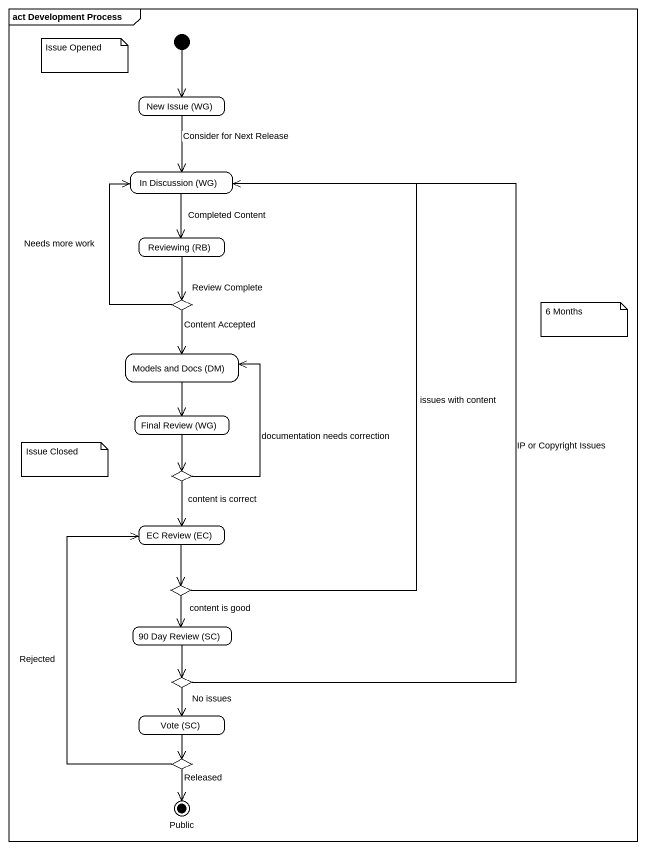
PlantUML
@startuml
mainframe act Development Process
hide empty description
state "New Issue (WG)" as New_Issue_WG
state "In Discussion (WG)" as In_Discussion_WG
state "Reviewing (RB)" as Reviewing_RB
state "Review Complete" as Review_Complete <<choice>>
state "Models and Docs (DM)" as Models_and_Docs_DM
state "Final Review (WG)" as Final_Review_WG
state choice1 <<choice>>
state "EC Review (EC)" as EC_Review_EC
state choice2 <<choice>>
state "90 Day Review (SC)" as s90_Day_Review_SC
state choice3 <<choice>>
state "Vote (SC)" as Vote_SC
state choice4 <<choice>>
state Public <<end>>
[*] --> New_Issue_WG
New_Issue_WG --> In_Discussion_WG : Consider for Next Release
In_Discussion_WG --> Reviewing_RB : Completed Content
Reviewing_RB --> Review_Complete
Review_Complete -up-> In_Discussion_WG : Needs more work
Review_Complete --> Models_and_Docs_DM : Content Accepted
Models_and_Docs_DM --> Final_Review_WG
Final_Review_WG --> choice1
choice1 -up-> Models_and_Docs_DM : documentation needs correction
choice1 --> EC_Review_EC : content is correct
EC_Review_EC --> choice2
choice2 -up-> In_Discussion_WG : issues with content
choice2 --> s90_Day_Review_SC : content is good
s90_Day_Review_SC --> choice3
choice3 -up-> In_Discussion_WG : IP or Copyright Issues
choice3 --> Vote_SC : No issues
Vote_SC --> choice4
choice4 -up-> EC_Review_EC : Rejected
choice4 --> Public : Released
note as N1
  Issue Opened
end note
note as N2
  6 Months
end note
note as N3
  Issue Closed
end note
@enduml
